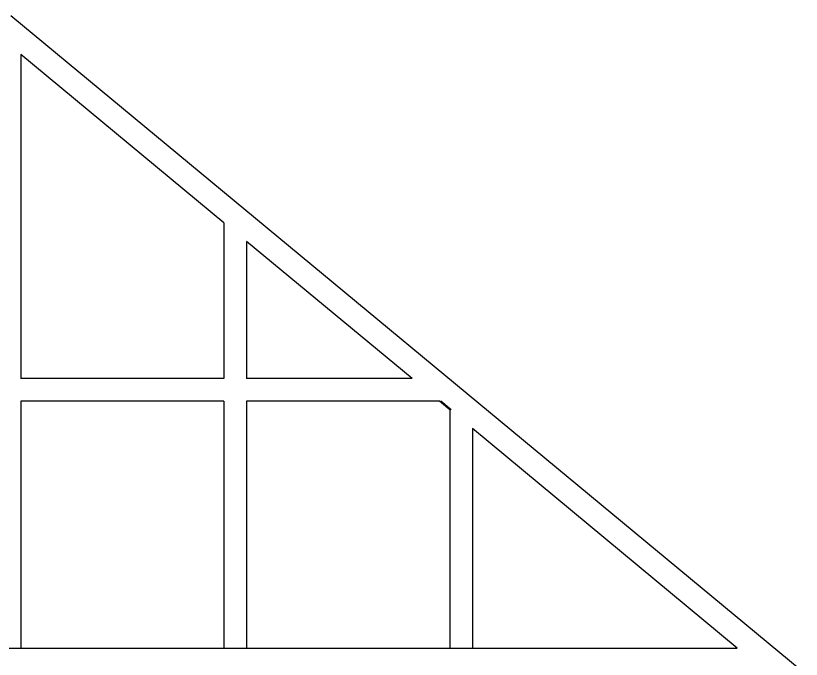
# Model space of a CAD drawing. Extents: x -24232 to 27340, y -23039 to 23489.
# Drawn here: x -8851 to -7112, y -8021 to -6596 of the extents above; entities that cross this region are included whole.
import ezdxf

# ---------------------------------------------------------------- set-up
doc = ezdxf.new("R2010")
doc.units = 0
doc.header["$LTSCALE"] = 10
doc.layers.add('1', color=1, linetype='CONTINUOUS')
doc.layers.add('3', color=3, linetype='CONTINUOUS')

msp = doc.modelspace()

# ---------------------------------------------------------------- linework, layer by layer
at = {"layer": '1'}
for p, q in [((-8840.1, -6681.8), (-8840.1, -7399.7)), ((-8390.1, -7054.7), (-8840.1, -6681.8)), ((-8390.1, -7054.7), (-8390.1, -7399.7)), ((-8340.1, -7096.1), (-8340.1, -7399.7)), ((-7973.6, -7399.7), (-8340.1, -7096.1)), ((-8390.1, -7399.7), (-8840.1, -7399.7)), ((-7973.6, -7399.7), (-8340.1, -7399.7)), ((-8390.1, -7449.7), (-8840.1, -7449.7)), ((-8840.1, -7449.7), (-8840.1, -7996.2)), ((-8390.1, -7449.7), (-8390.1, -7996.2)), ((-7913.3, -7449.7), (-8340.1, -7449.7)), ((-8340.1, -7449.7), (-8340.1, -7996.2)), ((-7890.1, -7468.9), (-7913.3, -7449.7)), ((-7887.2, -7468.9), (-7910.4, -7449.7)), ((-7890.1, -7468.9), (-7890.1, -7996.2)), ((-7253.8, -7996.2), (-7840.1, -7510.4)), ((-7840.1, -7510.4), (-7840.1, -7996.2)), ((-10476.4, -7996.2), (-7253.8, -7996.2))]:
    msp.add_line(p, q, dxfattribs=at)
at = {"layer": '3'}
msp.add_line((-7112.2, -8046.2), (-8862.2, -6596.2), dxfattribs=at)

doc.saveas('drawing.dxf')
